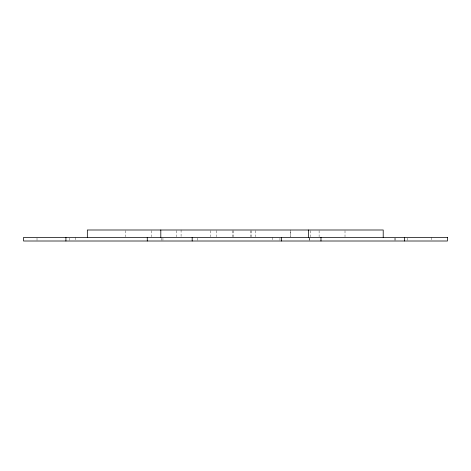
<?xml version="1.0" encoding="UTF-8"?>
<svg xmlns="http://www.w3.org/2000/svg" width="471" height="471" viewBox="0 0 471 471"><rect width="100%" height="100%" fill="white"/><g stroke="black" fill="none" stroke-linecap="round" stroke-linejoin="round"><path stroke-width="0.35" stroke-dasharray="2.35 1.77" d="M431.742 237.437L431.742 240.292M407.256 238.155L407.256 240.292M395.228 238.155L395.228 240.292M394.863 238.155L394.863 240.292M345.007 230.672L345.007 236.766M319.103 230.672L319.103 236.766M310.789 230.672L310.789 236.766M309.724 238.155L309.724 240.292M309.418 238.155L309.418 240.292M290.324 230.672L290.324 236.766L290.295 229.995M279.945 238.155L279.945 240.292M272.244 237.437L272.244 240.292M255.818 230.672L255.818 236.766M251.279 230.672L251.279 236.766M250.225 230.672L250.225 236.766M233.793 230.672L233.793 236.766M232.386 230.672L232.386 236.766M216.248 230.672L216.248 236.766M210.29 230.672L210.29 236.766M197.655 238.155L197.655 240.292M181.076 229.995L181.076 236.766M176.696 230.672L176.696 236.766M162.942 238.155L162.942 240.292M161.759 238.155L161.759 240.292M151.721 230.672L151.721 236.766M125.816 230.672L125.816 236.766M75.672 237.437L75.672 240.292M69.331 238.155L69.331 240.292M37.009 238.155L37.009 240.292"/><path stroke-width="0.71" d="M404.636 237.437L404.636 241.005M383.211 237.437L383.211 229.995L87.335 229.995L87.335 237.437M320.981 237.437L320.981 241.005M308.399 229.995L308.399 237.437M281.623 237.437L281.623 241.005M192.18 237.437L192.18 241.005M160.811 229.995L160.811 237.437M147.264 237.437L147.264 241.005M65.916 237.437L65.916 241.005M447.45 237.437L23.55 237.437L23.55 241.005L447.45 241.005L447.45 237.437"/></g></svg>
